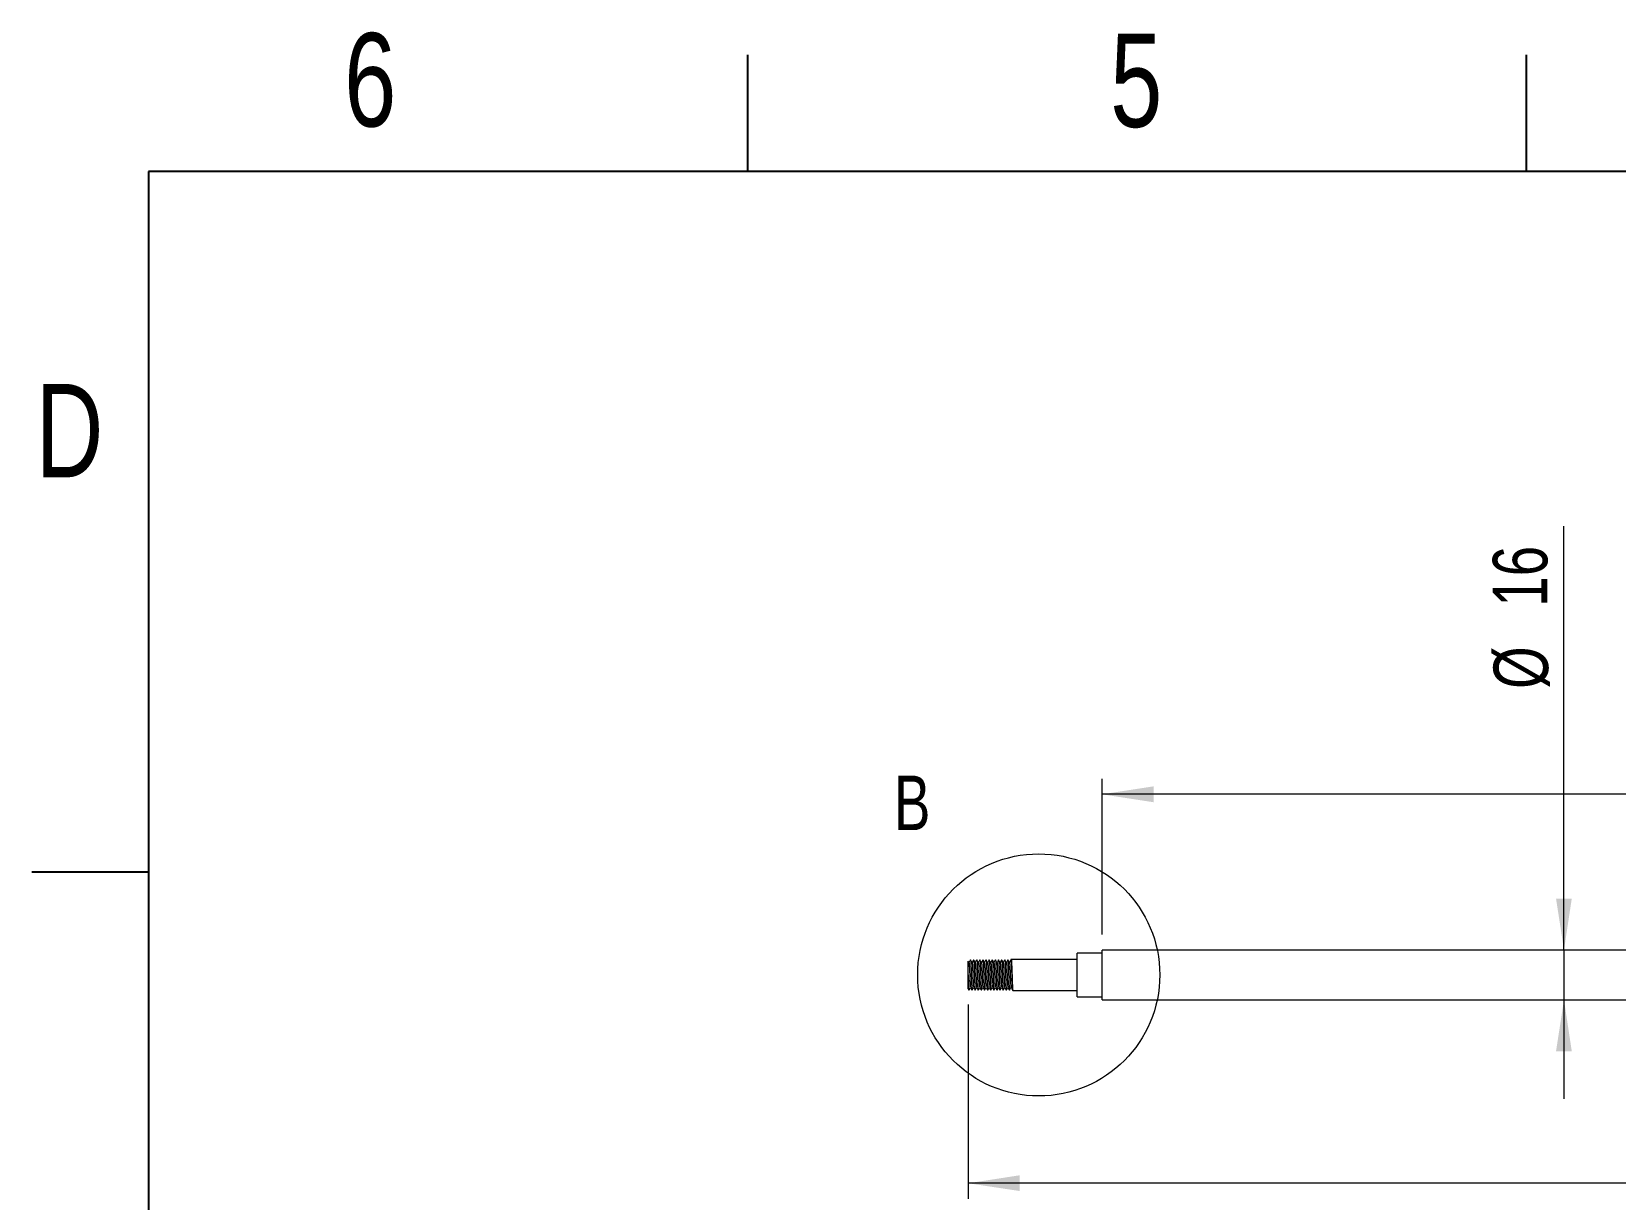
# Model space of a CAD drawing. Header units: millimetres. Extents: x 3 to 295, y 3 to 209.
# Drawn here: x 2.5 to 104.2, y 134 to 209 of the extents above; entities that cross this region are included whole.
import ezdxf

# ---------------------------------------------------------------- set-up
doc = ezdxf.new("R2010")
doc.units = ezdxf.units.MM
doc.styles.add('SLDTEXTSTYLE0', font='TXT', dxfattribs={"width": 0.75})
doc.dimstyles.new('SLDDIMSTYLE0', dxfattribs={"dimtxt": 3.5, "dimasz": 3.302, "dimexe": 0, "dimexo": 0.0625, "dimgap": 0.875, "dimtad": 1, "dimlfac": 5, "dimrnd": 1e-09, "dimzin": 12, "dimdsep": 46, "dimtxsty": 'SLDTEXTSTYLE0', "dimsah": 1, "dimcen": 0.09, "dimadec": 0, "dimazin": 3, "dimtfac": 1, "dimtofl": 0, "dimtmove": 0, "dimatfit": 3, "dimfxl": 1, "dimfrac": 2, "dimtolj": 1, "dimtzin": 12, "dimarcsym": 0})
doc.dimstyles.new('SLDDIMSTYLE1', dxfattribs={"dimtxt": 3.5, "dimasz": 3.302, "dimexe": 0, "dimexo": 0.0625, "dimgap": 0.875, "dimtad": 1, "dimlfac": 5, "dimrnd": 1e-09, "dimzin": 12, "dimdsep": 46, "dimtxsty": 'SLDTEXTSTYLE0', "dimsah": 1, "dimcen": 0.09, "dimadec": 0, "dimazin": 3, "dimtfac": 1, "dimtmove": 0, "dimatfit": 0, "dimfxl": 1, "dimfrac": 2, "dimtolj": 1, "dimtzin": 12, "dimarcsym": 0})

# ---------------------------------------------------------------- blocks, each defined once
blk = doc.blocks.new('_D')
at = {"color": 7, "linetype": 'Continuous', "lineweight": 0}
for p, q in [((62.64, 146.51), (62.64, 134.02)), ((231.24, 146.6), (231.24, 134.02)), ((231.24, 135.02), (62.64, 135.02))]:
    blk.add_line(p, q, dxfattribs=at)
for points in [[(62.64, 135.02), (65.95, 134.52), (65.95, 135.53)], [(231.24, 135.02), (227.94, 135.53), (227.94, 134.52)]]:
    blk.add_solid(points, dxfattribs=at)
at = {"color": 7, "linetype": 'Continuous', "lineweight": 0, "insert": (143.03, 139.54), "char_height": 3.5, "attachment_point": 1, "style": 'SLDTEXTSTYLE0'}
blk.add_mtext('843', dxfattribs=at)
blk = doc.blocks.new('_D_1')
at = {"color": 7, "linetype": 'Continuous', "lineweight": 0}
for p, q in [((71.24, 151), (71.24, 161)), ((223.24, 151), (223.24, 161)), ((223.24, 160), (71.24, 160))]:
    blk.add_line(p, q, dxfattribs=at)
for points in [[(71.24, 160), (74.55, 159.49), (74.55, 160.51)], [(223.24, 160), (219.94, 160.51), (219.94, 159.49)]]:
    blk.add_solid(points, dxfattribs=at)
at = {"color": 7, "linetype": 'Continuous', "lineweight": 0, "insert": (142.85, 164.51), "char_height": 3.5, "attachment_point": 1, "style": 'SLDTEXTSTYLE0'}
blk.add_mtext('760', dxfattribs=at)
blk = doc.blocks.new('_D_2')
at = {"color": 7, "linetype": 'Continuous', "lineweight": 0}
for p, q in [((100.91, 150), (100.91, 177.23)), ((100.91, 150), (100.91, 146.8)), ((100.91, 146.8), (100.91, 140.45))]:
    blk.add_line(p, q, dxfattribs=at)
for points in [[(100.91, 150), (101.41, 153.3), (100.4, 153.3)], [(100.91, 146.8), (100.4, 143.5), (101.41, 143.5)]]:
    blk.add_solid(points, dxfattribs=at)
at = {"color": 7, "linetype": 'Continuous', "lineweight": 0, "char_height": 3.5, "attachment_point": 1, "rotation": 90, "style": 'SLDTEXTSTYLE0'}
for s, insert in [('16', (96.34, 172.05)), ('%%c', (96.39, 166.77))]:
    blk.add_mtext(s, dxfattribs=dict(at, insert=insert))

msp = doc.modelspace()

# ---------------------------------------------------------------- linework, layer by layer
at = {"color": 7, "linetype": 'Continuous'}
for p, q in [((48.5, 200), (48.5, 207.5)), ((98.5, 200), (98.5, 207.5)), ((287, 200), (10, 200)), ((10, 200), (10, 10)), ((10, 155), (2.5, 155))]:
    msp.add_line(p, q, dxfattribs=at)
at = {"color": 7, "linetype": 'Continuous', "lineweight": 15}
for p, q in [((71.2445, 149.7997), (69.6445, 149.7997)), ((69.6445, 148.3997), (69.6445, 149.7997)), ((223.2445, 149.9997), (71.2445, 149.9997)), ((71.2445, 148.3997), (71.2445, 149.9997)), ((62.6962, 149.1983), (62.6501, 149.2781)), ((69.6445, 149.3997), (65.3849, 149.3997)), ((65.4083, 149.3983), (65.3928, 149.3715)), ((62.6433, 147.5135), (62.6925, 147.4285)), ((69.6445, 146.9997), (69.6445, 148.3997)), ((71.2445, 146.7997), (71.2445, 148.3997)), ((62.6945, 147.4265), (62.6972, 147.4427)), ((62.8945, 147.4265), (62.8972, 147.4427)), ((63.0945, 147.4265), (63.0972, 147.4427)), ((63.2945, 147.4265), (63.2972, 147.4427)), ((63.4945, 147.4265), (63.4972, 147.4427)), ((63.6945, 147.4265), (63.6972, 147.4427)), ((63.8945, 147.4265), (63.8972, 147.4427)), ((64.0945, 147.4265), (64.0972, 147.4427)), ((64.2945, 147.4265), (64.2972, 147.4427)), ((64.4945, 147.4265), (64.4972, 147.4427)), ((64.6945, 147.4265), (64.6972, 147.4427)), ((64.8945, 147.4265), (64.8972, 147.4427)), ((65.0945, 147.4265), (65.0972, 147.4427)), ((65.2945, 147.4265), (65.2972, 147.4427)), ((65.4928, 147.4279), (65.5083, 147.401)), ((65.5099, 147.3997), (69.6445, 147.3997)), ((69.6445, 146.9997), (71.2445, 146.9997)), ((71.2445, 146.7997), (223.2445, 146.7997))]:
    msp.add_line(p, q, dxfattribs=at)
at = {"color": 7, "linetype": 'Continuous', "lineweight": 0}
msp.add_circle((67.1772, 148.3997), 7.7747, dxfattribs=at)
at = {"color": 7, "linetype": 'Continuous', "lineweight": 15}
for points, knots in [([(62.6445, 148.3997), (62.6445, 148.5058), (62.6445, 148.7179), (62.6445, 148.9944), (62.6445, 149.1906), (62.6445, 149.2879), (62.6445, 149.278), (62.6445, 149.2748)], [0, 0, 0, 0, 0.226252226, 0.452476195, 0.678751974, 0.898186725, 1, 1, 1, 1]), ([(62.7934, 149.3723), (62.7767, 149.3434), (62.7437, 149.2864), (62.7107, 149.2294), (62.6945, 149.2014)], [0, 0, 0, 0, 0.50778734, 1, 1, 1, 1]), ([(62.6962, 149.1913), (62.6998, 149.1804), (62.7075, 149.157), (62.7195, 148.9781), (62.732, 148.7143), (62.7445, 148.3997), (62.757, 148.085), (62.7695, 147.8215), (62.7812, 147.6447), (62.7887, 147.6214), (62.7921, 147.611)], [0, 0, 0, 0, 0.11231234, 0.24257523, 0.37283812, 0.50310101, 0.6333639, 0.76362679, 0.89388968, 1, 1, 1, 1]), ([(62.8962, 149.1983), (62.8795, 149.2273), (62.846, 149.2851), (62.8126, 149.3429), (62.7958, 149.3719)], [0, 0, 0, 0, 0.49992751, 1, 1, 1, 1]), ([(62.7959, 149.3641), (62.7996, 149.3507), (62.8074, 149.322), (62.8195, 149.1034), (62.832, 148.7824), (62.8445, 148.3997), (62.857, 148.0169), (62.8695, 147.6962), (62.8813, 147.4802), (62.8889, 147.4518), (62.8924, 147.4389)], [0, 0, 0, 0, 0.11425452, 0.24390389, 0.37355326, 0.50320263, 0.632852, 0.76250137, 0.89215074, 1, 1, 1, 1]), ([(62.9934, 149.3723), (62.9767, 149.3434), (62.9437, 149.2864), (62.9107, 149.2294), (62.8945, 149.2014)], [0, 0, 0, 0, 0.50778734, 1, 1, 1, 1]), ([(62.8962, 149.1913), (62.8998, 149.1804), (62.9075, 149.157), (62.9195, 148.9781), (62.932, 148.7143), (62.9445, 148.3997), (62.957, 148.085), (62.9695, 147.8215), (62.9812, 147.6447), (62.9887, 147.6214), (62.9921, 147.611)], [0, 0, 0, 0, 0.11231234, 0.24257523, 0.37283812, 0.50310101, 0.6333639, 0.76362679, 0.89388968, 1, 1, 1, 1]), ([(63.0962, 149.1983), (63.0795, 149.2273), (63.046, 149.2851), (63.0126, 149.3429), (62.9958, 149.3719)], [0, 0, 0, 0, 0.49992751, 1, 1, 1, 1]), ([(62.9959, 149.3641), (62.9996, 149.3507), (63.0074, 149.322), (63.0195, 149.1034), (63.032, 148.7824), (63.0445, 148.3997), (63.057, 148.0169), (63.0695, 147.6962), (63.0813, 147.4802), (63.0889, 147.4518), (63.0924, 147.4389)], [0, 0, 0, 0, 0.114254518, 0.243903889, 0.373553259, 0.50320263, 0.632852, 0.762501371, 0.892150741, 1, 1, 1, 1]), ([(63.1934, 149.3723), (63.1767, 149.3434), (63.1437, 149.2864), (63.1107, 149.2294), (63.0945, 149.2014)], [0, 0, 0, 0, 0.50778734, 1, 1, 1, 1]), ([(63.0962, 149.1913), (63.0998, 149.1804), (63.1075, 149.157), (63.1195, 148.9781), (63.132, 148.7143), (63.1445, 148.3997), (63.157, 148.085), (63.1695, 147.8215), (63.1812, 147.6447), (63.1887, 147.6214), (63.1921, 147.611)], [0, 0, 0, 0, 0.11231234, 0.24257523, 0.37283812, 0.50310101, 0.6333639, 0.76362679, 0.89388968, 1, 1, 1, 1]), ([(63.2962, 149.1983), (63.2795, 149.2273), (63.246, 149.2851), (63.2126, 149.3429), (63.1958, 149.3719)], [0, 0, 0, 0, 0.49992751, 1, 1, 1, 1]), ([(63.1959, 149.3641), (63.1996, 149.3507), (63.2074, 149.322), (63.2195, 149.1034), (63.232, 148.7824), (63.2445, 148.3997), (63.257, 148.0169), (63.2695, 147.6962), (63.2813, 147.4802), (63.2889, 147.4518), (63.2924, 147.4389)], [0, 0, 0, 0, 0.114254518, 0.243903889, 0.373553259, 0.50320263, 0.632852, 0.762501371, 0.892150741, 1, 1, 1, 1]), ([(63.3934, 149.3723), (63.3767, 149.3434), (63.3437, 149.2864), (63.3107, 149.2294), (63.2945, 149.2014)], [0, 0, 0, 0, 0.50778734, 1, 1, 1, 1]), ([(63.2962, 149.1913), (63.2998, 149.1804), (63.3075, 149.157), (63.3195, 148.9781), (63.332, 148.7143), (63.3445, 148.3997), (63.357, 148.085), (63.3695, 147.8215), (63.3812, 147.6447), (63.3887, 147.6214), (63.3921, 147.611)], [0, 0, 0, 0, 0.11231234, 0.24257523, 0.37283812, 0.50310101, 0.6333639, 0.76362679, 0.89388968, 1, 1, 1, 1]), ([(63.4962, 149.1983), (63.4795, 149.2273), (63.446, 149.2851), (63.4126, 149.3429), (63.3958, 149.3719)], [0, 0, 0, 0, 0.49992751, 1, 1, 1, 1]), ([(63.3959, 149.3641), (63.3996, 149.3507), (63.4074, 149.322), (63.4195, 149.1034), (63.432, 148.7824), (63.4445, 148.3997), (63.457, 148.0169), (63.4695, 147.6962), (63.4813, 147.4802), (63.4889, 147.4518), (63.4924, 147.4389)], [0, 0, 0, 0, 0.11425452, 0.24390389, 0.37355326, 0.50320263, 0.632852, 0.76250137, 0.89215074, 1, 1, 1, 1]), ([(63.5934, 149.3723), (63.5767, 149.3434), (63.5437, 149.2864), (63.5107, 149.2294), (63.4945, 149.2014)], [0, 0, 0, 0, 0.50778734, 1, 1, 1, 1]), ([(63.4962, 149.1913), (63.4998, 149.1804), (63.5075, 149.157), (63.5195, 148.9781), (63.532, 148.7143), (63.5445, 148.3997), (63.557, 148.085), (63.5695, 147.8215), (63.5812, 147.6447), (63.5887, 147.6214), (63.5921, 147.611)], [0, 0, 0, 0, 0.11231234, 0.24257523, 0.37283812, 0.50310101, 0.6333639, 0.76362679, 0.89388968, 1, 1, 1, 1]), ([(63.6962, 149.1983), (63.6795, 149.2273), (63.646, 149.2851), (63.6126, 149.3429), (63.5958, 149.3719)], [0, 0, 0, 0, 0.49992751, 1, 1, 1, 1]), ([(63.5959, 149.3641), (63.5996, 149.3507), (63.6074, 149.322), (63.6195, 149.1034), (63.632, 148.7824), (63.6445, 148.3997), (63.657, 148.0169), (63.6695, 147.6962), (63.6813, 147.4802), (63.6889, 147.4518), (63.6924, 147.4389)], [0, 0, 0, 0, 0.114254518, 0.243903889, 0.373553259, 0.50320263, 0.632852, 0.762501371, 0.892150741, 1, 1, 1, 1]), ([(63.7934, 149.3723), (63.7767, 149.3434), (63.7437, 149.2864), (63.7107, 149.2294), (63.6945, 149.2014)], [0, 0, 0, 0, 0.50778734, 1, 1, 1, 1]), ([(63.6962, 149.1913), (63.6998, 149.1804), (63.7075, 149.157), (63.7195, 148.9781), (63.732, 148.7143), (63.7445, 148.3997), (63.757, 148.085), (63.7695, 147.8215), (63.7812, 147.6447), (63.7887, 147.6214), (63.7921, 147.611)], [0, 0, 0, 0, 0.11231234, 0.24257523, 0.37283812, 0.50310101, 0.6333639, 0.76362679, 0.89388968, 1, 1, 1, 1]), ([(63.8962, 149.1983), (63.8795, 149.2273), (63.846, 149.2851), (63.8126, 149.3429), (63.7958, 149.3719)], [0, 0, 0, 0, 0.49992751, 1, 1, 1, 1]), ([(63.7959, 149.3641), (63.7996, 149.3507), (63.8074, 149.322), (63.8195, 149.1034), (63.832, 148.7824), (63.8445, 148.3997), (63.857, 148.0169), (63.8695, 147.6962), (63.8813, 147.4802), (63.8889, 147.4518), (63.8924, 147.4389)], [0, 0, 0, 0, 0.11425452, 0.24390389, 0.37355326, 0.50320263, 0.632852, 0.76250137, 0.89215074, 1, 1, 1, 1]), ([(63.9934, 149.3723), (63.9767, 149.3434), (63.9437, 149.2864), (63.9107, 149.2294), (63.8945, 149.2014)], [0, 0, 0, 0, 0.50778734, 1, 1, 1, 1]), ([(63.8962, 149.1913), (63.8998, 149.1804), (63.9075, 149.157), (63.9195, 148.9781), (63.932, 148.7143), (63.9445, 148.3997), (63.957, 148.085), (63.9695, 147.8215), (63.9812, 147.6447), (63.9887, 147.6214), (63.9921, 147.611)], [0, 0, 0, 0, 0.11231234, 0.24257523, 0.37283812, 0.50310101, 0.6333639, 0.76362679, 0.89388968, 1, 1, 1, 1]), ([(64.0962, 149.1983), (64.0795, 149.2273), (64.046, 149.2851), (64.0126, 149.3429), (63.9958, 149.3719)], [0, 0, 0, 0, 0.49992751, 1, 1, 1, 1]), ([(63.9959, 149.3641), (63.9996, 149.3507), (64.0074, 149.322), (64.0195, 149.1034), (64.032, 148.7824), (64.0445, 148.3997), (64.057, 148.0169), (64.0695, 147.6962), (64.0813, 147.4802), (64.0889, 147.4518), (64.0924, 147.4389)], [0, 0, 0, 0, 0.11425452, 0.24390389, 0.37355326, 0.50320263, 0.632852, 0.76250137, 0.89215074, 1, 1, 1, 1]), ([(64.1934, 149.3723), (64.1767, 149.3434), (64.1437, 149.2864), (64.1107, 149.2294), (64.0945, 149.2014)], [0, 0, 0, 0, 0.50778734, 1, 1, 1, 1]), ([(64.0962, 149.1913), (64.0998, 149.1804), (64.1075, 149.157), (64.1195, 148.9781), (64.132, 148.7143), (64.1445, 148.3997), (64.157, 148.085), (64.1695, 147.8215), (64.1812, 147.6447), (64.1887, 147.6214), (64.1921, 147.611)], [0, 0, 0, 0, 0.11231234, 0.24257523, 0.37283812, 0.50310101, 0.6333639, 0.76362679, 0.89388968, 1, 1, 1, 1]), ([(64.2962, 149.1983), (64.2795, 149.2273), (64.246, 149.2851), (64.2126, 149.3429), (64.1958, 149.3719)], [0, 0, 0, 0, 0.49992751, 1, 1, 1, 1]), ([(64.1959, 149.3641), (64.1996, 149.3507), (64.2074, 149.322), (64.2195, 149.1034), (64.232, 148.7824), (64.2445, 148.3997), (64.257, 148.0169), (64.2695, 147.6962), (64.2813, 147.4802), (64.2889, 147.4518), (64.2924, 147.4389)], [0, 0, 0, 0, 0.11425452, 0.24390389, 0.37355326, 0.50320263, 0.632852, 0.76250137, 0.89215074, 1, 1, 1, 1]), ([(64.3934, 149.3723), (64.3767, 149.3434), (64.3437, 149.2864), (64.3107, 149.2294), (64.2945, 149.2014)], [0, 0, 0, 0, 0.50778734, 1, 1, 1, 1]), ([(64.2962, 149.1913), (64.2998, 149.1804), (64.3075, 149.157), (64.3195, 148.9781), (64.332, 148.7143), (64.3445, 148.3997), (64.357, 148.085), (64.3695, 147.8215), (64.3812, 147.6447), (64.3887, 147.6214), (64.3921, 147.611)], [0, 0, 0, 0, 0.11231234, 0.24257523, 0.37283812, 0.50310101, 0.6333639, 0.76362679, 0.89388968, 1, 1, 1, 1]), ([(64.4962, 149.1983), (64.4795, 149.2273), (64.446, 149.2851), (64.4126, 149.3429), (64.3958, 149.3719)], [0, 0, 0, 0, 0.49992751, 1, 1, 1, 1]), ([(64.3959, 149.3641), (64.3996, 149.3507), (64.4074, 149.322), (64.4195, 149.1034), (64.432, 148.7824), (64.4445, 148.3997), (64.457, 148.0169), (64.4695, 147.6962), (64.4813, 147.4802), (64.4889, 147.4518), (64.4924, 147.4389)], [0, 0, 0, 0, 0.11425452, 0.24390389, 0.37355326, 0.50320263, 0.632852, 0.76250137, 0.89215074, 1, 1, 1, 1]), ([(64.5934, 149.3723), (64.5767, 149.3434), (64.5437, 149.2864), (64.5107, 149.2294), (64.4945, 149.2014)], [0, 0, 0, 0, 0.50778734, 1, 1, 1, 1]), ([(64.4962, 149.1913), (64.4998, 149.1804), (64.5075, 149.157), (64.5195, 148.9781), (64.532, 148.7143), (64.5445, 148.3997), (64.557, 148.085), (64.5695, 147.8215), (64.5812, 147.6447), (64.5887, 147.6214), (64.5921, 147.611)], [0, 0, 0, 0, 0.11231234, 0.24257523, 0.37283812, 0.50310101, 0.6333639, 0.76362679, 0.89388968, 1, 1, 1, 1]), ([(64.6962, 149.1983), (64.6795, 149.2273), (64.646, 149.2851), (64.6126, 149.3429), (64.5958, 149.3719)], [0, 0, 0, 0, 0.49992751, 1, 1, 1, 1]), ([(64.5959, 149.3641), (64.5996, 149.3507), (64.6074, 149.322), (64.6195, 149.1034), (64.632, 148.7824), (64.6445, 148.3997), (64.657, 148.0169), (64.6695, 147.6962), (64.6813, 147.4802), (64.6889, 147.4518), (64.6924, 147.4389)], [0, 0, 0, 0, 0.114254518, 0.243903889, 0.373553259, 0.50320263, 0.632852, 0.762501371, 0.892150741, 1, 1, 1, 1]), ([(64.7934, 149.3723), (64.7767, 149.3434), (64.7437, 149.2864), (64.7107, 149.2294), (64.6945, 149.2014)], [0, 0, 0, 0, 0.50778734, 1, 1, 1, 1]), ([(64.6962, 149.1913), (64.6998, 149.1804), (64.7075, 149.157), (64.7195, 148.9781), (64.732, 148.7143), (64.7445, 148.3997), (64.757, 148.085), (64.7695, 147.8215), (64.7812, 147.6447), (64.7887, 147.6214), (64.7921, 147.611)], [0, 0, 0, 0, 0.11231234, 0.24257523, 0.37283812, 0.50310101, 0.6333639, 0.76362679, 0.89388968, 1, 1, 1, 1]), ([(64.8962, 149.1983), (64.8795, 149.2273), (64.846, 149.2851), (64.8126, 149.3429), (64.7958, 149.3719)], [0, 0, 0, 0, 0.49992751, 1, 1, 1, 1]), ([(64.7959, 149.3641), (64.7996, 149.3507), (64.8074, 149.322), (64.8195, 149.1034), (64.832, 148.7824), (64.8445, 148.3997), (64.857, 148.0169), (64.8695, 147.6962), (64.8813, 147.4802), (64.8889, 147.4518), (64.8924, 147.4389)], [0, 0, 0, 0, 0.114254518, 0.243903889, 0.373553259, 0.50320263, 0.632852, 0.762501371, 0.892150741, 1, 1, 1, 1]), ([(64.9934, 149.3723), (64.9767, 149.3434), (64.9437, 149.2864), (64.9107, 149.2294), (64.8945, 149.2014)], [0, 0, 0, 0, 0.50778734, 1, 1, 1, 1]), ([(64.8962, 149.1913), (64.8998, 149.1804), (64.9075, 149.157), (64.9195, 148.9781), (64.932, 148.7143), (64.9445, 148.3997), (64.957, 148.085), (64.9695, 147.8215), (64.9812, 147.6447), (64.9887, 147.6214), (64.9921, 147.611)], [0, 0, 0, 0, 0.11231234, 0.24257523, 0.37283812, 0.50310101, 0.6333639, 0.76362679, 0.89388968, 1, 1, 1, 1]), ([(65.0962, 149.1983), (65.0795, 149.2273), (65.046, 149.2851), (65.0126, 149.3429), (64.9958, 149.3719)], [0, 0, 0, 0, 0.49992751, 1, 1, 1, 1]), ([(64.9959, 149.3641), (64.9996, 149.3507), (65.0074, 149.322), (65.0195, 149.1034), (65.032, 148.7824), (65.0445, 148.3997), (65.057, 148.0169), (65.0695, 147.6962), (65.0813, 147.4802), (65.0889, 147.4518), (65.0924, 147.4389)], [0, 0, 0, 0, 0.114254518, 0.243903889, 0.373553259, 0.50320263, 0.632852, 0.762501371, 0.892150741, 1, 1, 1, 1]), ([(65.1934, 149.3723), (65.1767, 149.3434), (65.1437, 149.2864), (65.1107, 149.2294), (65.0945, 149.2014)], [0, 0, 0, 0, 0.50778734, 1, 1, 1, 1]), ([(65.0962, 149.1913), (65.0998, 149.1804), (65.1075, 149.157), (65.1195, 148.9781), (65.132, 148.7143), (65.1445, 148.3997), (65.157, 148.085), (65.1695, 147.8215), (65.1812, 147.6447), (65.1887, 147.6214), (65.1921, 147.611)], [0, 0, 0, 0, 0.112312341, 0.242575231, 0.372838121, 0.503101011, 0.633363902, 0.763626792, 0.893889682, 1, 1, 1, 1]), ([(65.2962, 149.1983), (65.2795, 149.2273), (65.246, 149.2851), (65.2126, 149.3429), (65.1958, 149.3719)], [0, 0, 0, 0, 0.49992751, 1, 1, 1, 1]), ([(65.1959, 149.3641), (65.1996, 149.3507), (65.2074, 149.322), (65.2195, 149.1034), (65.232, 148.7824), (65.2445, 148.3997), (65.257, 148.0169), (65.2695, 147.6962), (65.2813, 147.4802), (65.2889, 147.4518), (65.2924, 147.4389)], [0, 0, 0, 0, 0.114254518, 0.243903889, 0.373553259, 0.50320263, 0.632852, 0.762501371, 0.892150741, 1, 1, 1, 1]), ([(65.3934, 149.3723), (65.3767, 149.3434), (65.3437, 149.2864), (65.3107, 149.2294), (65.2945, 149.2014)], [0, 0, 0, 0, 0.50778734, 1, 1, 1, 1]), ([(65.2962, 149.1913), (65.2998, 149.1804), (65.3075, 149.157), (65.3195, 148.9781), (65.332, 148.7143), (65.3445, 148.3997), (65.357, 148.085), (65.3695, 147.8215), (65.3812, 147.6447), (65.3887, 147.6214), (65.3921, 147.611)], [0, 0, 0, 0, 0.11231234, 0.24257523, 0.37283812, 0.50310101, 0.6333639, 0.76362679, 0.89388968, 1, 1, 1, 1]), ([(65.4083, 149.3896), (65.4088, 149.3933), (65.4135, 149.4251), (65.4224, 149.3383), (65.4349, 149.1277), (65.4474, 148.7916), (65.4599, 148.4), (65.4724, 148.0065), (65.4849, 147.676), (65.4974, 147.4448), (65.5058, 147.4147), (65.5099, 147.3997)], [0, 0, 0, 0, 0.01624224, 0.13921196, 0.26218168, 0.3851514, 0.50812112, 0.63109084, 0.75406056, 0.87703028, 1, 1, 1, 1]), ([(62.6445, 148.3997), (62.6486, 148.2721), (62.657, 148.0169), (62.6695, 147.6962), (62.6813, 147.4802), (62.6889, 147.4518), (62.6924, 147.4389)], [0, 0, 0, 0, 0.26097035, 0.52194066, 0.78291098, 1, 1, 1, 1]), ([(62.6445, 147.5141), (62.6445, 147.5133), (62.6445, 147.4985), (62.6445, 147.5601), (62.6445, 147.7043), (62.6445, 147.9437), (62.6445, 148.1885), (62.6445, 148.3468), (62.6445, 148.3997)], [0, 0, 0, 0, 0.01198826, 0.22231781, 0.44051581, 0.65855053, 0.88594413, 1, 1, 1, 1]), ([(62.697, 147.4299), (62.7138, 147.4589), (62.7462, 147.5149), (62.7787, 147.571), (62.7944, 147.5981)], [0, 0, 0, 0, 0.51578265, 1, 1, 1, 1]), ([(62.7921, 147.602), (62.8088, 147.5731), (62.8423, 147.5153), (62.8757, 147.4574), (62.8925, 147.4285)], [0, 0, 0, 0, 0.49993877, 1, 1, 1, 1]), ([(62.897, 147.4299), (62.9138, 147.4589), (62.9462, 147.5149), (62.9787, 147.571), (62.9944, 147.5981)], [0, 0, 0, 0, 0.51578265, 1, 1, 1, 1]), ([(62.9921, 147.602), (63.0088, 147.5731), (63.0423, 147.5153), (63.0757, 147.4574), (63.0925, 147.4285)], [0, 0, 0, 0, 0.49993877, 1, 1, 1, 1]), ([(63.097, 147.4299), (63.1138, 147.4589), (63.1462, 147.5149), (63.1787, 147.571), (63.1944, 147.5981)], [0, 0, 0, 0, 0.51578265, 1, 1, 1, 1]), ([(63.1921, 147.602), (63.2088, 147.5731), (63.2423, 147.5153), (63.2757, 147.4574), (63.2925, 147.4285)], [0, 0, 0, 0, 0.49993877, 1, 1, 1, 1]), ([(63.297, 147.4299), (63.3138, 147.4589), (63.3462, 147.5149), (63.3787, 147.571), (63.3944, 147.5981)], [0, 0, 0, 0, 0.51578265, 1, 1, 1, 1]), ([(63.3921, 147.602), (63.4088, 147.5731), (63.4423, 147.5153), (63.4757, 147.4574), (63.4925, 147.4285)], [0, 0, 0, 0, 0.49993877, 1, 1, 1, 1]), ([(63.497, 147.4299), (63.5138, 147.4589), (63.5462, 147.5149), (63.5787, 147.571), (63.5944, 147.5981)], [0, 0, 0, 0, 0.51578265, 1, 1, 1, 1]), ([(63.5921, 147.602), (63.6088, 147.5731), (63.6423, 147.5153), (63.6757, 147.4574), (63.6925, 147.4285)], [0, 0, 0, 0, 0.49993877, 1, 1, 1, 1]), ([(63.697, 147.4299), (63.7138, 147.4589), (63.7462, 147.5149), (63.7787, 147.571), (63.7944, 147.5981)], [0, 0, 0, 0, 0.51578265, 1, 1, 1, 1]), ([(63.7921, 147.602), (63.8088, 147.5731), (63.8423, 147.5153), (63.8757, 147.4574), (63.8925, 147.4285)], [0, 0, 0, 0, 0.49993877, 1, 1, 1, 1]), ([(63.897, 147.4299), (63.9138, 147.4589), (63.9462, 147.5149), (63.9787, 147.571), (63.9944, 147.5981)], [0, 0, 0, 0, 0.51578265, 1, 1, 1, 1]), ([(63.9921, 147.602), (64.0088, 147.5731), (64.0423, 147.5153), (64.0757, 147.4574), (64.0925, 147.4285)], [0, 0, 0, 0, 0.49993877, 1, 1, 1, 1]), ([(64.097, 147.4299), (64.1138, 147.4589), (64.1462, 147.5149), (64.1787, 147.571), (64.1944, 147.5981)], [0, 0, 0, 0, 0.51578265, 1, 1, 1, 1]), ([(64.1921, 147.602), (64.2088, 147.5731), (64.2423, 147.5153), (64.2757, 147.4574), (64.2925, 147.4285)], [0, 0, 0, 0, 0.49993877, 1, 1, 1, 1]), ([(64.297, 147.4299), (64.3138, 147.4589), (64.3462, 147.5149), (64.3787, 147.571), (64.3944, 147.5981)], [0, 0, 0, 0, 0.51578265, 1, 1, 1, 1]), ([(64.3921, 147.602), (64.4088, 147.5731), (64.4423, 147.5153), (64.4757, 147.4574), (64.4925, 147.4285)], [0, 0, 0, 0, 0.49993877, 1, 1, 1, 1]), ([(64.497, 147.4299), (64.5138, 147.4589), (64.5462, 147.5149), (64.5787, 147.571), (64.5944, 147.5981)], [0, 0, 0, 0, 0.51578265, 1, 1, 1, 1]), ([(64.5921, 147.602), (64.6088, 147.5731), (64.6423, 147.5153), (64.6757, 147.4574), (64.6925, 147.4285)], [0, 0, 0, 0, 0.49993877, 1, 1, 1, 1]), ([(64.697, 147.4299), (64.7138, 147.4589), (64.7462, 147.5149), (64.7787, 147.571), (64.7944, 147.5981)], [0, 0, 0, 0, 0.51578265, 1, 1, 1, 1]), ([(64.7921, 147.602), (64.8088, 147.5731), (64.8423, 147.5153), (64.8757, 147.4574), (64.8925, 147.4285)], [0, 0, 0, 0, 0.49993877, 1, 1, 1, 1]), ([(64.897, 147.4299), (64.9138, 147.4589), (64.9462, 147.5149), (64.9787, 147.571), (64.9944, 147.5981)], [0, 0, 0, 0, 0.51578265, 1, 1, 1, 1]), ([(64.9921, 147.602), (65.0088, 147.5731), (65.0423, 147.5153), (65.0757, 147.4574), (65.0925, 147.4285)], [0, 0, 0, 0, 0.49993877, 1, 1, 1, 1]), ([(65.097, 147.4299), (65.1138, 147.4589), (65.1462, 147.5149), (65.1787, 147.571), (65.1944, 147.5981)], [0, 0, 0, 0, 0.51578265, 1, 1, 1, 1]), ([(65.1921, 147.602), (65.2088, 147.5731), (65.2423, 147.5153), (65.2757, 147.4574), (65.2925, 147.4285)], [0, 0, 0, 0, 0.49993877, 1, 1, 1, 1]), ([(65.297, 147.4299), (65.3138, 147.4589), (65.3462, 147.5149), (65.3787, 147.571), (65.3944, 147.5981)], [0, 0, 0, 0, 0.51578265, 1, 1, 1, 1]), ([(65.3921, 147.602), (65.4088, 147.5731), (65.4423, 147.5153), (65.4757, 147.4574), (65.4925, 147.4285)], [0, 0, 0, 0, 0.49993877, 1, 1, 1, 1])]:
    msp.add_open_spline(points, degree=3, knots=knots, dxfattribs=at)
at = {"color": 1, "linetype": 'Continuous', "lineweight": 15}
msp.add_open_spline([(65.3933, 149.3661), (65.3937, 149.3685), (65.3982, 149.3975), (65.407, 149.3125), (65.4195, 149.1084), (65.432, 148.7811), (65.4445, 148.4), (65.457, 148.0169), (65.4695, 147.696), (65.4814, 147.4779), (65.4892, 147.4493), (65.4928, 147.436)], degree=3, knots=[0, 0, 0, 0, 0.01149656, 0.13708502, 0.26267348, 0.38826195, 0.51385041, 0.63943887, 0.76502733, 0.89061579, 1, 1, 1, 1], dxfattribs=at)

# ---------------------------------------------------------------- texts
at = {"color": 7, "linetype": 'Continuous', "lineweight": 0, "style": 'SLDTEXTSTYLE0'}
for s, insert, char_height, attachment_point in [('6', (24.2453, 208.8906), 6, 2), ('5', (73.4396, 208.8596), 6, 2), ('D', (4.9312, 186.3596), 6, 2), ('B', (57.8799, 161.1999), 3.5, 1)]:
    msp.add_mtext(s, dxfattribs=dict(at, insert=insert, char_height=char_height, attachment_point=attachment_point))

# ---------------------------------------------------------------- dimensions: what is measured, and where the dimension line sits
at = {"color": 7, "linetype": 'Continuous', "lineweight": 0}
dim = msp.add_linear_dim(base=(100.9065, 146.7997), p1=(71.2445, 149.9997), p2=(71.2445, 146.7997), angle=90, text='%%c<>', dimstyle='SLDDIMSTYLE1', dxfattribs=at)
dim.commit()
dim.dimension.update_dxf_attribs({"geometry": '_D_2', "text_midpoint": (100.9065, 171.9997), "dimtype": 160})
for base, p1, p2, picture, middle in [((71.2445, 159.9997), (223.2445, 149.9997), (71.2445, 149.9997), '_D_1', (146.7251, 159.9997)), ((62.6445, 135.0242), (231.2445, 147.5997), (62.6445, 147.5115), '_D', (146.909, 135.0242))]:
    dim = msp.add_linear_dim(base=base, p1=p1, p2=p2, dimstyle='SLDDIMSTYLE0', dxfattribs=at)
    dim.commit()
    dim.dimension.update_dxf_attribs({"geometry": picture, "text_midpoint": middle, "dimtype": 160})

doc.saveas('drawing.dxf')
